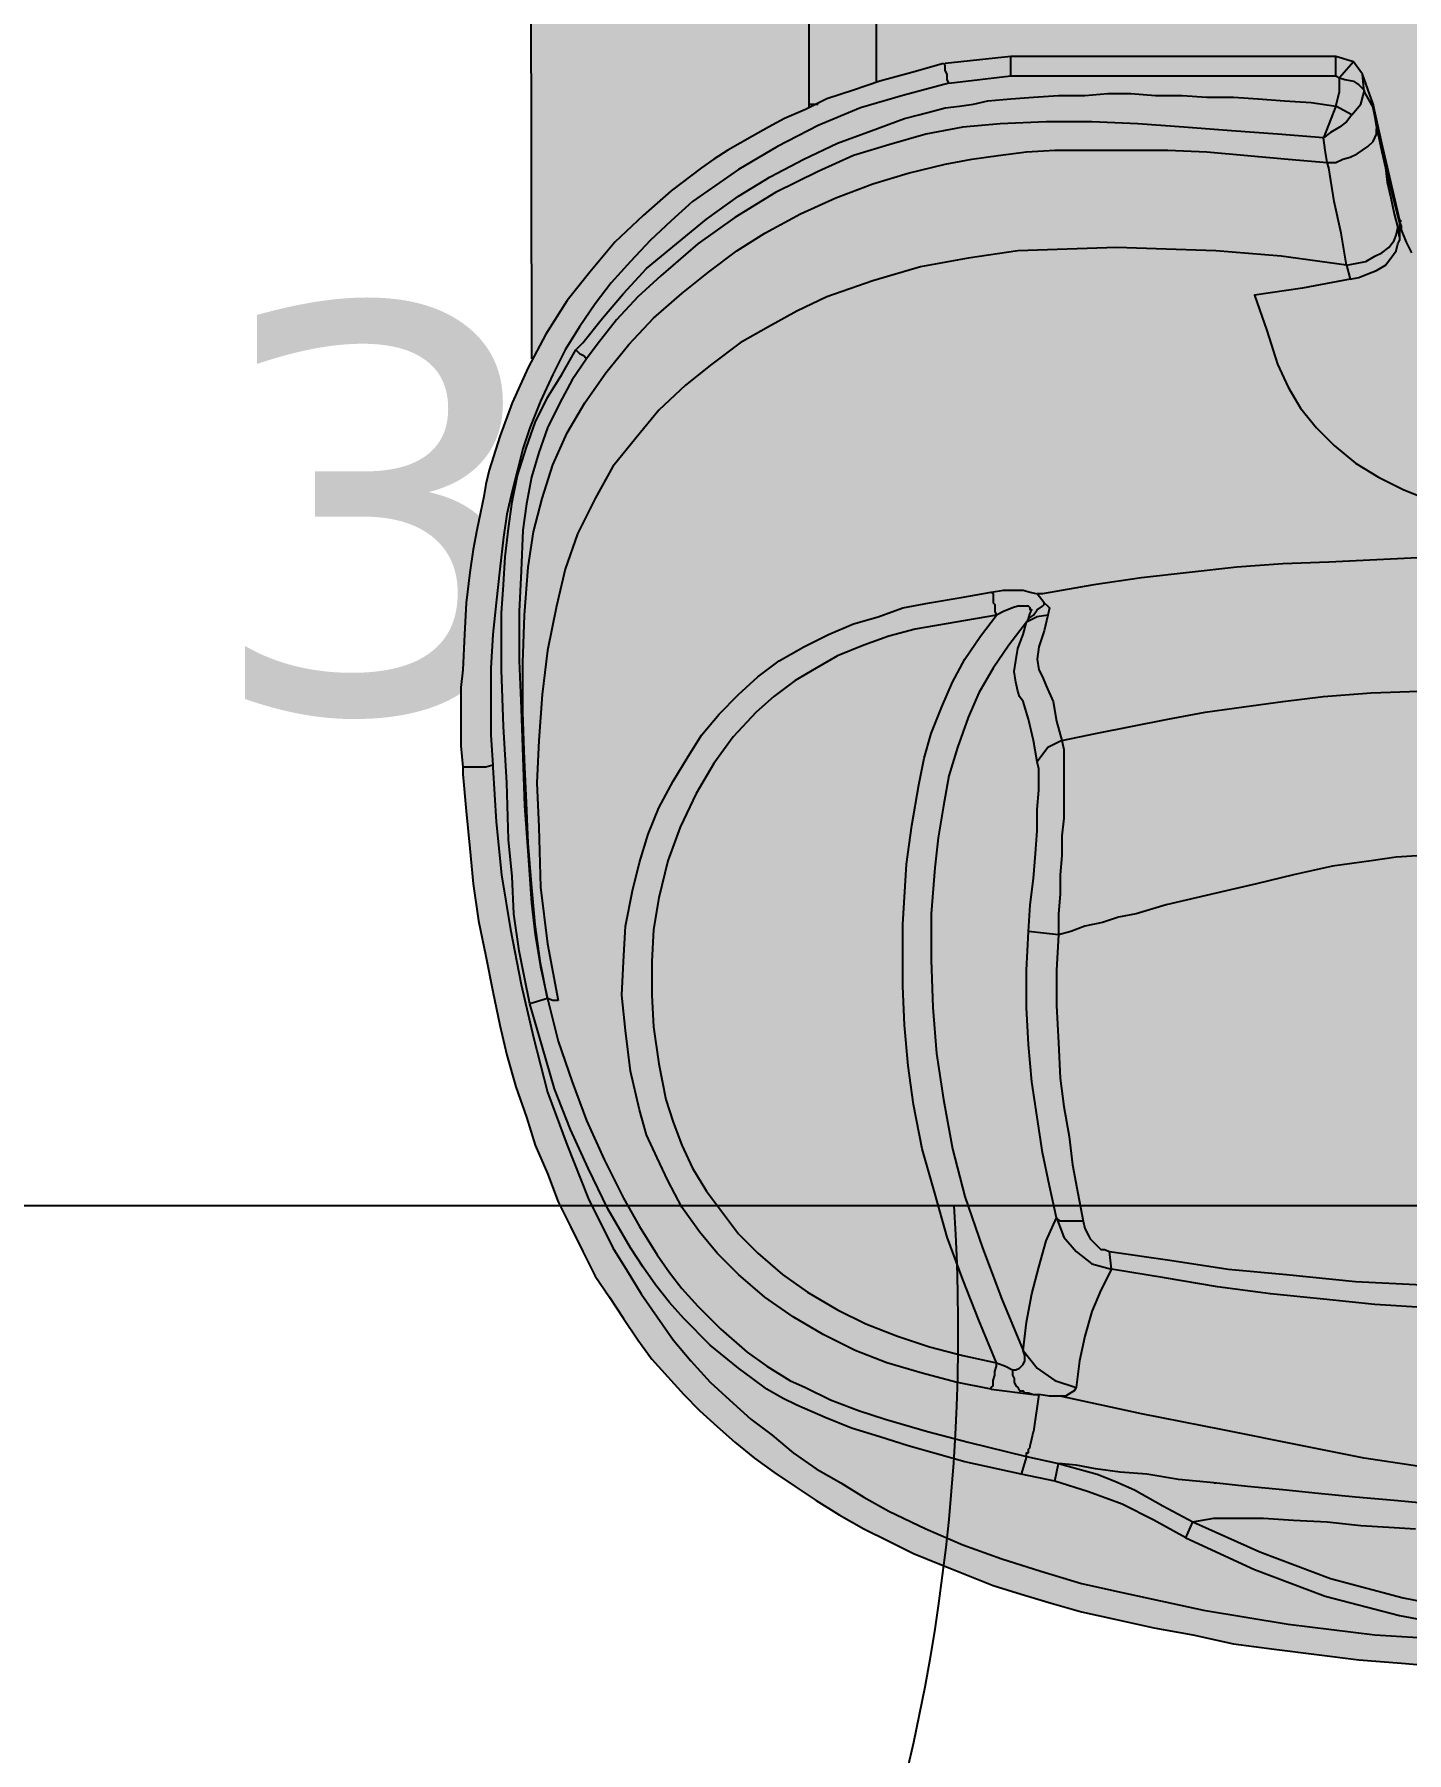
# Model space of a CAD drawing. Header units: millimetres. Extents: x 71819 to 78266, y 23672 to 38445.
# Drawn here: x 74190.2 to 74235.8, y 32641.9 to 32699 of the extents above; entities that cross this region are included whole.
import ezdxf
from ezdxf.enums import TextEntityAlignment as Align

# ---------------------------------------------------------------- set-up
doc = ezdxf.new("R2010")
doc.units = ezdxf.units.MM
doc.linetypes.add('ACAD_ISO03W100', pattern=[30, 12, -18])
doc.layers.add('Plan Archi', color=8, linetype='Continuous')
doc.layers.add('PRISES DE COURANT', color=5, linetype='Continuous')
doc.layers.add('STRUCTURE POUTRES', color=5, linetype='ACAD_ISO03W100', lineweight=20)
doc.styles.add('Verdana', font='verdana.ttf')

# ---------------------------------------------------------------- blocks, each defined once
blk = doc.blocks.new('MALETTI GREEN FIRST PLAN')
at = {"true_color": 0xffffff}
h = blk.add_hatch(color=7, dxfattribs=at)
h.dxf.hatch_style = 1
h.paths.add_polyline_path([(-0.822, 11.04), (-1.057, 12.45), (-1.292, 13.8), (-1.586, 15.151), (-1.879, 16.502), (-2.173, 17.559), (-2.466, 18.557), (-2.76, 19.497), (-3.112, 20.495), (-3.465, 21.435), (-3.817, 22.315), (-4.228, 23.138), (-4.698, 24.018), (-5.109, 24.841), (-5.579, 25.663), (-6.107, 26.426), (-6.577, 27.131), (-7.106, 27.836), (-7.634, 28.482), (-8.221, 29.128), (-8.75, 29.715), (-9.279, 30.243), (-9.866, 30.713), (-10.453, 31.242), (-11.04, 31.711), (-11.686, 32.181), (-12.391, 32.592), (-13.096, 33.003), (-13.8, 33.414), (-14.564, 33.826), (-15.386, 34.237), (-16.208, 34.589), (-17.089, 34.941), (-17.97, 35.235), (-18.909, 35.529), (-19.849, 35.822), (-20.847, 36.116), (-21.904, 36.351), (-22.961, 36.586), (-24.136, 36.82), (-25.369, 36.997), (-26.544, 37.173), (-27.777, 37.29), (-29.01, 37.408), (-30.126, 37.466), (-31.124, 37.525), (-33.003, 37.525), (-33.884, 37.466), (-34.706, 37.408), (-35.529, 37.349), (-36.762, 37.173), (-37.936, 36.997), (-38.993, 36.82), (-39.933, 36.586), (-40.755, 36.351), (-41.518, 36.057), (-42.223, 35.822), (-42.81, 35.587), (-43.339, 35.294), (-43.926, 35), (-44.513, 34.648), (-44.698, 34.53), (-34.451, 34.53), (-34.451, -35.294), (-43.476, -35.308), (-43.28, -35.411), (-42.106, -35.94), (-40.99, -36.351), (-39.874, -36.703), (-39.404, -36.82), (-38.993, -36.879), (-38.465, -36.997), (-37.878, -37.114), (-37.232, -37.232), (-36.468, -37.349), (-35.47, -37.466), (-34.413, -37.525), (-33.238, -37.584), (-32.651, -37.643), (-30.713, -37.643), (-30.008, -37.584), (-29.773, -37.584), (-28.54, -37.466), (-27.307, -37.349), (-26.133, -37.232), (-24.899, -37.055), (-23.725, -36.82), (-22.55, -36.586), (-21.435, -36.351), (-20.436, -36.116), (-19.379, -35.822), (-18.381, -35.47), (-17.441, -35.176), (-16.502, -34.765), (-15.562, -34.413), (-14.74, -34.002), (-13.918, -33.591), (-13.096, -33.18), (-12.391, -32.71), (-11.686, -32.24), (-10.982, -31.77), (-10.336, -31.3), (-9.748, -30.772), (-9.161, -30.243), (-8.633, -29.715), (-8.104, -29.128), (-7.575, -28.54), (-7.047, -27.894), (-6.577, -27.248), (-6.107, -26.544), (-5.638, -25.839), (-5.168, -25.076), (-4.698, -24.253), (-4.287, -23.431), (-3.876, -22.609), (-3.523, -21.728), (-3.171, -20.847), (-2.819, -19.966), (-2.525, -19.027), (-2.232, -18.029), (-1.938, -17.03), (-1.703, -15.914), (-1.409, -14.622), (-1.174, -13.331), (-0.881, -11.98), (-0.705, -10.629), (-0.529, -9.22), (-0.352, -7.81), (-0.235, -6.401), (-0.117, -4.992), (-0.059, -3.582), (0, -2.173), (0, -1.468), (0, 1.468), (-0.059, 2.584), (-0.059, 3.993), (-0.176, 5.403), (-0.294, 6.812), (-0.411, 8.221), (-0.587, 9.631)])
h = blk.add_hatch(color=7, dxfattribs=at)
h.dxf.hatch_style = 1
edge = h.paths.add_edge_path()
edge.add_line((-114.279, -23.901), (-114.279, 23.138))
edge.add_line((-114.279, 23.138), (-111.753, 23.138))
edge.add_line((-111.753, 23.138), (-111.753, 25.369))
edge.add_line((-111.753, 25.369), (-114.455, 25.369))
edge.add_arc((-106.826, 26.805), 7.763, 95.6038, 190.6563, ccw=False)
edge.add_line((-107.584, 34.53), (-34.451, 34.53))
edge.add_line((-34.451, 34.53), (-34.451, -35.294))
edge.add_line((-34.451, -35.294), (-106.82, -35.411))
edge.add_arc((-106.833, -27.699), 7.712, 168.7238, 270.093, ccw=False)
edge.add_line((-114.396, -26.191), (-111.695, -26.191))
edge.add_line((-111.695, -26.191), (-111.695, -23.901))
edge.add_line((-111.695, -23.901), (-114.22, -23.904))
edge.add_line((-114.22, -23.904), (-114.279, -23.901))
at = {"lineweight": 25}
for points in [[(-9.161, 17.97), (-8.633, 15.327), (-8.104, 12.802), (-7.575, 10.336), (-7.106, 7.869), (-6.812, 5.99), (-6.577, 4.111), (-6.401, 2.232), (-6.342, 0.352), (-6.401, -1.644), (-6.518, -3.641), (-6.753, -5.638), (-7.047, -7.634), (-7.458, -9.69), (-7.987, -12.332), (-8.515, -15.034), (-9.102, -17.735)], [(-4.933, -13.331), (-5.05, -12.626), (-5.05, -10.982), (-4.992, -9.983), (-4.933, -8.867), (-4.815, -7.752), (-4.757, -6.812), (-4.698, -5.931)], [(-47.097, -6.049), (-47.45, -6.225), (-47.861, -6.401), (-47.978, -6.401), (-48.154, -6.46)], [(-13.331, -16.032), (-13.918, -16.091), (-13.624, -14.094), (-13.331, -12.156), (-13.154, -10.218), (-12.919, -7.928), (-12.802, -5.696), (-12.743, -4.287), (-12.743, 0)], [(-11.862, 0), (-11.862, -1.409), (-11.921, -2.76), (-11.98, -4.169), (-12.039, -5.52), (-12.156, -7.282), (-12.332, -8.985), (-12.508, -10.747), (-12.743, -12.508), (-13.037, -14.27), (-13.331, -16.032)], [(-46.686, -8.221), (-46.216, -8.104), (-45.923, -9.69), (-45.688, -11.275), (-44.513, -10.864), (-43.398, -10.512), (-42.634, -10.159), (-41.93, -9.748), (-41.284, -9.22), (-40.696, -8.633), (-40.109, -7.928), (-39.639, -7.164), (-39.228, -6.342), (-38.876, -5.461)], [(-36.997, -5.168), (-36.82, -8.809), (-36.762, -10.336), (-36.644, -11.862), (-36.468, -13.448), (-36.292, -15.034), (-36.057, -16.619), (-35.763, -18.322), (-35.763, -18.498)], [(-30.889, -17.676), (-31.124, -16.56), (-31.359, -15.386), (-31.594, -14.153), (-31.829, -12.919), (-32.005, -11.628), (-32.181, -10.336), (-32.357, -8.985), (-32.475, -7.399), (-32.534, -5.814), (-32.534, -1.527)], [(-32.534, -1.527), (-27.307, -1.527), (-27.248, -2.701), (-27.19, -3.758), (-27.131, -4.757), (-27.072, -5.696), (-27.013, -6.577), (-26.896, -7.399), (-26.72, -8.691), (-26.426, -9.983), (-26.133, -11.216), (-25.898, -12.215), (-25.663, -13.213), (-25.428, -14.211), (-25.134, -15.21), (-25.017, -15.797), (-24.841, -16.326), (-24.723, -16.913), (-24.547, -17.383), (-24.43, -17.794)], [(-30.067, -36.586), (-30.008, -36.586), (-28.188, -36.468), (-26.426, -36.292), (-24.606, -35.998), (-22.785, -35.646), (-21.023, -35.235), (-19.203, -34.765), (-17.441, -34.119), (-15.68, -33.414), (-14.035, -32.592), (-13.272, -32.122), (-12.508, -31.653), (-11.745, -31.124), (-10.982, -30.596), (-10.277, -30.008), (-9.572, -29.362), (-8.985, -28.716), (-8.339, -28.012), (-7.81, -27.307), (-7.223, -26.602), (-6.695, -25.839), (-6.225, -25.017), (-5.755, -24.253), (-5.285, -23.431), (-4.698, -22.198), (-4.169, -20.965), (-3.7, -19.673), (-3.289, -18.381), (-2.878, -17.03), (-2.584, -15.68), (-1.997, -12.978), (-1.527, -10.159), (-1.174, -7.282), (-0.998, -4.404)], [(-30.008, -37.584), (-29.773, -37.584), (-28.54, -37.466), (-27.307, -37.349), (-26.133, -37.232), (-24.899, -37.055), (-23.725, -36.82), (-22.55, -36.586), (-21.435, -36.351), (-20.436, -36.116), (-19.379, -35.822), (-18.381, -35.47), (-17.441, -35.176), (-16.502, -34.765), (-15.562, -34.413), (-14.74, -34.002), (-13.918, -33.591), (-13.096, -33.18), (-12.391, -32.71), (-11.686, -32.24), (-10.982, -31.77), (-10.336, -31.3), (-9.748, -30.772), (-9.161, -30.243), (-8.633, -29.715), (-8.104, -29.128), (-7.575, -28.54), (-7.047, -27.894), (-6.577, -27.248), (-6.107, -26.544), (-5.638, -25.839), (-5.168, -25.076), (-4.698, -24.253), (-4.287, -23.431), (-3.876, -22.609), (-3.523, -21.728), (-3.171, -20.847), (-2.819, -19.966), (-2.525, -19.027), (-2.232, -18.029), (-1.938, -17.03), (-1.703, -15.914), (-1.409, -14.622), (-1.174, -13.331), (-0.881, -11.98), (-0.705, -10.629), (-0.529, -9.22), (-0.352, -7.81), (-0.235, -6.401), (-0.117, -4.992)], [(-4.404, -13.565), (-4.933, -13.331), (-3.935, -11.099), (-3.054, -8.75), (-2.408, -6.342), (-1.938, -3.935), (-1.703, -1.468), (-1.116, -1.468)], [(-4.404, -13.565), (-3.347, -11.275), (-2.466, -8.926), (-1.82, -6.46), (-1.351, -3.993), (-1.116, -1.468), (-0.881, -1.468)], [(-5.52, -5.344), (-5.638, -6.636), (-5.755, -7.928), (-5.872, -9.161), (-5.99, -10.336)], [(-48.213, -6.46), (-48.977, -6.636), (-50.738, -7.047), (-52.03, -7.341)], [(-48.096, -6.46), (-49.975, -6.93), (-51.913, -7.341)], [(-51.208, -7.223), (-50.973, -7.164), (-50.445, -7.047), (-49.916, -6.93), (-49.446, -6.871), (-48.918, -6.753), (-48.389, -6.636), (-47.919, -6.518)], [(-48.213, -6.46), (-48.096, -6.46)], [(-48.154, -6.46), (-48.154, -6.401)], [(-48.096, -6.46), (-47.626, -6.46), (-47.919, -6.518)], [(-46.686, -8.221), (-46.745, -7.869), (-46.804, -7.576), (-46.98, -7.282), (-47.097, -7.047), (-47.273, -6.812), (-47.508, -6.636), (-47.685, -6.577), (-47.919, -6.518)], [(-47.626, -6.46), (-47.508, -6.46)], [(-46.216, -8.104), (-46.275, -7.81), (-46.393, -7.517), (-46.51, -7.223), (-46.686, -6.93), (-46.921, -6.753), (-47.156, -6.577), (-47.391, -6.518), (-47.508, -6.46)], [(-52.03, -7.341), (-53.029, -7.693)], [(-52.441, -7.634), (-51.913, -7.341), (-51.267, -7.223), (-51.208, -7.223)], [(-52.03, -7.341), (-51.913, -7.341)], [(-50.092, -8.867), (-50.092, -8.574), (-50.21, -8.339), (-50.268, -8.104), (-50.386, -7.869), (-50.503, -7.693), (-50.621, -7.517), (-50.797, -7.341), (-50.914, -7.282), (-51.032, -7.223), (-51.208, -7.223)], [(-53.44, -7.987), (-53.616, -8.574), (-53.616, -19.379)], [(-53.029, -7.693), (-53.44, -7.987)], [(-53.44, -7.987), (-52.911, -8.456)], [(-52.441, -7.634), (-53.029, -7.693)], [(-52.911, -8.456), (-52.852, -8.28), (-52.794, -7.987), (-52.676, -7.81), (-52.5, -7.634), (-52.441, -7.634)], [(-51.678, -8.045), (-52.03, -7.752), (-52.441, -7.634)], [(-52.735, -21.435), (-52.97, -19.379), (-52.97, -8.574), (-52.911, -8.456)], [(-51.971, -8.574), (-52.441, -8.456), (-52.911, -8.456)], [(-51.678, -8.045), (-51.971, -8.574)], [(-51.678, -8.045), (-51.443, -8.221), (-51.267, -8.456), (-51.091, -8.75), (-50.914, -8.985)], [(-46.686, -8.221), (-47.743, -8.398), (-48.8, -8.633), (-49.916, -8.809), (-50.092, -8.867)], [(-46.686, -8.221), (-46.98, -10.394), (-47.156, -12.567), (-47.215, -14.211), (-47.273, -15.856), (-47.215, -17.5), (-47.156, -19.144), (-46.921, -20.789), (-46.628, -22.374), (-46.158, -23.96), (-45.629, -25.487), (-45.159, -26.485), (-44.631, -27.424), (-44.102, -28.364), (-43.398, -29.304), (-42.693, -30.185), (-41.871, -31.065), (-40.931, -31.829), (-39.992, -32.592), (-38.935, -33.18), (-37.76, -33.767), (-36.586, -34.178), (-35.352, -34.471), (-33.884, -34.765), (-32.416, -34.941), (-30.889, -35.059), (-29.48, -35.117), (-28.012, -35.059), (-26.015, -35), (-24.136, -34.765), (-22.257, -34.413)], [(-52.97, -8.574), (-53.616, -8.574)], [(-43.867, -33.826), (-44.102, -33.591), (-44.924, -32.945), (-45.747, -32.24), (-46.569, -31.477), (-47.391, -30.478), (-48.213, -29.48), (-48.977, -28.423), (-49.622, -27.366), (-50.21, -26.25), (-50.738, -25.134), (-51.149, -24.018), (-51.56, -22.903), (-51.678, -22.433), (-51.795, -21.963), (-51.913, -21.552), (-51.971, -21.082), (-52.03, -20.612), (-52.148, -20.143), (-52.206, -19.379), (-52.265, -18.616), (-52.324, -17.794), (-52.324, -16.913), (-52.383, -16.149), (-52.383, -15.386), (-52.324, -14.564), (-52.324, -13.683), (-52.265, -12.861), (-52.265, -11.98), (-52.206, -11.158), (-52.148, -10.277), (-52.089, -9.396), (-51.971, -8.574)], [(-51.971, -8.574), (-50.914, -8.985)], [(-50.914, -8.985), (-51.032, -10.512), (-51.149, -12.039), (-51.267, -13.624), (-51.384, -15.151), (-51.443, -16.678), (-51.443, -18.205), (-51.384, -19.732), (-51.267, -20.965), (-51.032, -22.198), (-50.68, -23.431), (-50.327, -24.606), (-49.799, -25.78), (-49.094, -27.19), (-48.272, -28.54), (-47.391, -29.773), (-46.334, -31.007), (-45.629, -31.77), (-44.866, -32.475), (-44.044, -33.121), (-43.574, -33.473)], [(-50.092, -8.867), (-50.503, -8.926), (-50.914, -8.985)], [(-22.315, -34.765), (-23.49, -35), (-24.782, -35.176), (-26.133, -35.294), (-27.483, -35.411), (-28.834, -35.47), (-30.243, -35.529), (-31.829, -35.587), (-33.473, -35.587), (-35.059, -35.529), (-36.644, -35.411), (-37.819, -35.235), (-38.935, -34.941), (-40.05, -34.589), (-41.107, -34.119), (-42.106, -33.532), (-43.104, -32.827), (-44.044, -32.064), (-44.924, -31.242), (-45.747, -30.302), (-46.451, -29.421), (-47.156, -28.482), (-47.743, -27.542), (-48.389, -26.367), (-48.918, -25.193), (-49.388, -23.96), (-49.74, -22.785), (-50.034, -21.552), (-50.21, -20.671), (-50.327, -19.79), (-50.445, -18.851), (-50.503, -17.911), (-50.503, -14.153), (-50.445, -12.861), (-50.327, -11.51), (-50.21, -10.159), (-50.092, -8.867)], [(-50.092, -8.867), (-50.092, -8.809)], [(-5.99, -10.336), (-6.107, -11.51), (-6.225, -12.626)], [(-6.225, -12.626), (-6.342, -13.8), (-6.518, -14.857)], [(-6.225, -12.626), (-6.225, -12.567)], [(-6.871, -17.794), (-6.695, -17.148), (-6.518, -16.502), (-6.284, -15.914), (-5.99, -15.268), (-5.461, -14.329), (-4.933, -13.331)], [(-4.404, -13.565), (-4.992, -14.622), (-5.52, -15.68), (-5.931, -16.795), (-6.284, -17.911)], [(-6.518, -14.857), (-6.577, -15.738), (-6.695, -16.56)], [(-15.034, -17.852), (-14.388, -17.617), (-13.918, -17.206), (-13.507, -16.678), (-13.331, -16.032)], [(-14.916, -16.971), (-14.681, -16.913), (-14.446, -16.795), (-14.329, -16.737), (-14.153, -16.56), (-13.977, -16.384), (-13.977, -16.267), (-13.918, -16.091)], [(-13.331, -16.032), (-12.626, -16.384), (-11.921, -16.678), (-11.099, -16.913), (-10.277, -17.089), (-9.396, -17.206)], [(-24.43, -17.794), (-23.255, -17.852), (-22.081, -17.852), (-20.847, -17.794), (-19.673, -17.735), (-18.733, -17.617), (-17.735, -17.441), (-16.795, -17.324), (-15.856, -17.148), (-14.916, -16.971)], [(-14.916, -16.971), (-14.916, -17.735), (-15.034, -17.852)], [(-6.695, -16.56), (-6.812, -17.206), (-6.871, -17.794)], [(-35.059, -18.146), (-34.53, -18.263), (-34.002, -18.44), (-33.591, -18.498), (-33.238, -18.44), (-33.003, -18.322), (-32.71, -18.205), (-32.181, -17.97), (-31.535, -17.852), (-30.889, -17.676)], [(-30.889, -17.676), (-30.596, -17.617), (-28.305, -17.617), (-27.718, -17.676), (-27.072, -17.676), (-26.426, -17.735), (-25.78, -17.735), (-25.134, -17.794), (-24.43, -17.794), (-24.547, -18.792)], [(-30.889, -17.676), (-30.654, -18.146), (-30.185, -18.498)], [(-10.629, -18.968), (-10.042, -18.498), (-9.631, -17.911), (-9.396, -17.206), (-9.279, -17.265), (-9.22, -17.383), (-9.102, -17.559), (-9.102, -17.735)], [(-35.47, -18.263), (-35.763, -18.498)], [(-35.47, -18.263), (-35.352, -18.146), (-35.294, -18.087), (-35.059, -18.146)], [(-34.941, -18.792), (-35.059, -18.616), (-35.235, -18.498), (-35.352, -18.322), (-35.411, -18.263), (-35.47, -18.263)], [(-35.059, -18.146), (-35, -18.498), (-34.824, -18.851)], [(-15.034, -17.852), (-16.091, -18.087), (-17.206, -18.322), (-18.381, -18.498), (-19.555, -18.674), (-20.789, -18.792), (-22.022, -18.851), (-23.255, -18.851), (-24.547, -18.792)], [(-10.629, -18.968), (-11.569, -18.851), (-12.508, -18.674), (-13.389, -18.44), (-14.27, -18.205), (-15.034, -17.852)], [(-9.102, -17.735), (-9.102, -18.087), (-9.161, -18.44)], [(-7.106, -18.851), (-6.871, -17.794)], [(-6.284, -17.911), (-6.871, -17.794)], [(-6.284, -17.911), (-6.518, -19.027)], [(-35.822, -20.025), (-35.881, -19.614), (-35.881, -18.968), (-35.822, -18.733), (-35.763, -18.498)], [(-34.941, -18.792), (-35.117, -18.733), (-35.235, -18.674), (-35.235, -18.733), (-35.294, -18.733), (-35.352, -18.792), (-35.352, -19.144), (-35.294, -19.32), (-35.176, -19.614), (-35.059, -19.849)], [(-34.941, -18.792), (-34.824, -18.851)], [(-30.185, -18.498), (-30.889, -18.616), (-31.594, -18.792), (-32.181, -18.968), (-32.357, -19.086), (-32.534, -19.144), (-32.827, -19.203), (-33.18, -19.262), (-33.532, -19.203), (-33.943, -19.144), (-34.413, -18.968), (-34.824, -18.851)], [(-24.547, -18.792), (-25.428, -18.733), (-26.309, -18.616), (-27.131, -18.557), (-27.894, -18.498), (-28.599, -18.498), (-29.245, -18.44), (-29.95, -18.44), (-30.185, -18.498)], [(-9.983, -19.32), (-9.807, -19.32), (-9.69, -19.262), (-9.572, -19.262), (-9.455, -19.203), (-9.396, -19.144), (-9.279, -19.086), (-9.279, -18.968), (-9.22, -18.909), (-9.22, -18.792), (-9.161, -18.616)], [(-9.337, -20.025), (-9.161, -18.616), (-9.161, -18.44), (-7.928, -18.616)], [(-7.458, -18.733), (-7.693, -18.674), (-7.928, -18.616)], [(-7.399, -18.733), (-7.458, -18.733)], [(-7.282, -18.792), (-7.341, -18.792), (-7.399, -18.733)], [(-7.223, -18.792), (-7.282, -18.792)], [(-7.164, -18.851), (-7.223, -18.851), (-7.223, -18.792)], [(-53.616, -19.379), (-53.381, -21.552)], [(-52.97, -19.379), (-53.616, -19.379)], [(-34.824, -18.851), (-34.06, -19.438), (-33.297, -19.966), (-32.475, -20.436), (-31.653, -20.789), (-30.654, -21.141), (-29.715, -21.435), (-28.716, -21.611), (-27.659, -21.787), (-26.661, -21.904), (-25.134, -22.022), (-23.607, -22.022), (-22.022, -21.963), (-20.495, -21.846), (-18.968, -21.611), (-17.324, -21.317), (-15.738, -20.906), (-14.035, -20.319), (-12.332, -19.673), (-10.629, -18.968)], [(-22.315, -34.765), (-20.906, -34.413), (-19.555, -33.943), (-18.263, -33.473), (-16.971, -32.886), (-15.68, -32.24), (-14.74, -31.711), (-13.8, -31.124), (-13.213, -30.713), (-12.685, -30.302), (-12.097, -29.773), (-11.334, -29.01), (-10.57, -28.129), (-10.101, -27.483), (-9.631, -26.72), (-9.396, -26.191), (-8.985, -25.369), (-8.633, -24.43), (-8.339, -23.549), (-7.928, -22.139), (-7.575, -20.789), (-7.106, -18.851), (-6.518, -19.027), (-6.93, -20.906), (-7.458, -22.785), (-7.752, -23.725), (-8.045, -24.664), (-8.398, -25.545), (-8.809, -26.485), (-9.044, -26.955), (-9.337, -27.483), (-9.69, -27.953), (-10.042, -28.423), (-10.805, -29.362), (-11.686, -30.243), (-12.215, -30.713), (-12.802, -31.183), (-13.389, -31.594), (-14.035, -32.005), (-15.327, -32.768), (-16.678, -33.414), (-17.97, -34.002), (-19.32, -34.53), (-20.73, -34.941), (-22.139, -35.352)], [(-9.983, -19.32), (-9.983, -19.203), (-10.042, -19.086), (-10.159, -18.968), (-10.277, -18.909), (-10.453, -18.909), (-10.629, -18.968)], [(-10.218, -19.849), (-10.101, -19.555), (-9.983, -19.32)], [(-7.106, -18.851), (-7.164, -18.851)], [(-35.822, -20.025), (-35.763, -19.966), (-35.47, -19.966), (-35.411, -19.908), (-35.176, -19.908), (-35.059, -19.849), (-34.824, -21.2), (-34.589, -22.55), (-34.354, -23.431), (-34.06, -24.253), (-33.708, -25.134), (-33.297, -25.839), (-32.886, -26.544), (-32.357, -27.248), (-31.829, -27.836), (-31.007, -28.599), (-30.126, -29.245), (-29.128, -29.832), (-28.012, -30.361), (-26.896, -30.772), (-25.663, -31.065), (-24.606, -31.242), (-23.549, -31.3), (-22.433, -31.3), (-21.376, -31.242), (-20.143, -31.065), (-18.968, -30.831), (-18.205, -30.596), (-17.441, -30.302), (-16.678, -29.95), (-15.914, -29.48), (-15.21, -28.951), (-14.505, -28.423), (-13.859, -27.777), (-13.154, -26.955), (-12.567, -26.133), (-11.98, -25.134), (-11.51, -24.195), (-11.099, -23.138), (-10.747, -22.081), (-10.453, -20.965), (-10.218, -19.849)], [(-10.218, -19.849), (-11.628, -20.436), (-12.978, -20.965), (-14.388, -21.493), (-15.856, -21.904), (-17.324, -22.315), (-18.792, -22.609), (-20.084, -22.785), (-21.435, -22.903), (-22.727, -22.961), (-24.782, -22.961), (-26.779, -22.844), (-28.07, -22.668), (-29.421, -22.433), (-30.302, -22.257), (-31.124, -22.022), (-32.005, -21.669), (-32.827, -21.317), (-33.591, -20.906), (-34.354, -20.378), (-35.059, -19.849)], [(-9.337, -20.025), (-9.396, -20.025), (-9.455, -19.966), (-9.631, -19.966), (-9.807, -19.908), (-9.924, -19.908), (-10.101, -19.849), (-10.218, -19.849)], [(-9.337, -20.025), (-9.572, -21.2), (-9.866, -22.315), (-10.218, -23.49), (-10.629, -24.547), (-11.158, -25.604), (-11.745, -26.602), (-12.391, -27.542), (-13.154, -28.423), (-13.859, -29.128), (-14.564, -29.715), (-15.386, -30.302), (-16.267, -30.772), (-17.03, -31.124), (-17.794, -31.477), (-18.616, -31.711), (-19.908, -32.005), (-21.258, -32.181), (-22.433, -32.299), (-23.549, -32.24), (-24.723, -32.181), (-25.898, -31.946), (-26.837, -31.711), (-27.777, -31.418), (-28.658, -31.065), (-29.539, -30.596), (-30.302, -30.126), (-31.065, -29.656), (-31.77, -29.069), (-32.416, -28.423), (-33.003, -27.777), (-33.532, -27.072), (-34.002, -26.25), (-34.413, -25.428), (-34.765, -24.606), (-35, -23.784), (-35.294, -22.961), (-35.47, -22.081), (-35.646, -21.023), (-35.822, -20.025)], [(-52.735, -21.435), (-52.852, -21.493), (-53.029, -21.493), (-53.146, -21.552), (-53.322, -21.552), (-53.381, -21.611)], [(-53.381, -21.611), (-53.087, -22.668), (-52.794, -23.725), (-52.5, -24.606), (-52.206, -25.487), (-51.854, -26.191), (-51.56, -26.896), (-51.267, -27.424), (-50.973, -27.953), (-50.738, -28.364), (-50.503, -28.775), (-50.21, -29.245), (-49.916, -29.656), (-49.153, -30.654), (-48.331, -31.594), (-47.45, -32.534), (-46.451, -33.356), (-45.512, -34.119), (-44.396, -34.824), (-43.28, -35.411), (-42.106, -35.94), (-40.99, -36.351), (-39.874, -36.703), (-39.404, -36.82), (-38.993, -36.879), (-38.465, -36.997), (-37.878, -37.114), (-37.232, -37.232), (-36.468, -37.349), (-35.47, -37.466), (-34.413, -37.525), (-33.238, -37.584), (-32.651, -37.643), (-30.713, -37.643), (-30.008, -37.584)], [(-52.735, -21.435), (-52.324, -22.961), (-51.913, -24.371), (-51.325, -25.78), (-50.621, -27.131), (-49.857, -28.423), (-49.329, -29.186), (-48.8, -29.95), (-48.154, -30.654), (-47.508, -31.359), (-46.804, -32.005), (-46.099, -32.651), (-45.394, -33.18), (-44.631, -33.708), (-43.867, -34.178), (-43.045, -34.589), (-42.164, -35), (-41.284, -35.352), (-40.579, -35.587), (-39.874, -35.763), (-39.169, -35.94), (-38.406, -36.116), (-37.643, -36.233), (-36.586, -36.351), (-35.47, -36.468), (-34.413, -36.586), (-33.297, -36.644), (-31.065, -36.644), (-30.067, -36.586)], [(-52.794, -23.842), (-90.847, -23.901)], [(-51.913, -26.074), (-114.396, -26.191), (-114.396, -27.836)], [(-52.03, -26.074), (-52.03, -25.78)], [(-22.315, -34.765), (-22.139, -35.352), (-23.02, -35.529), (-23.901, -35.705), (-25.134, -35.881), (-26.367, -35.94), (-27.601, -36.057), (-29.48, -36.116), (-31.359, -36.233), (-33.238, -36.292), (-35.117, -36.292), (-36.057, -36.233), (-36.997, -36.174), (-37.936, -36.057), (-38.817, -35.94), (-39.698, -35.763), (-40.638, -35.47), (-41.46, -35.176), (-42.282, -34.765), (-43.045, -34.295), (-43.867, -33.826), (-43.75, -33.708), (-43.691, -33.591), (-43.633, -33.532), (-43.574, -33.473)], [(-43.574, -33.473), (-42.869, -33.943), (-42.106, -34.354), (-41.284, -34.765), (-40.461, -35.059), (-39.639, -35.294), (-38.758, -35.47), (-37.878, -35.587), (-36.527, -35.646), (-35.176, -35.705), (-33.532, -35.705), (-31.946, -35.646), (-28.716, -35.529), (-27.072, -35.411), (-25.487, -35.294), (-24.43, -35.176), (-23.372, -35), (-22.315, -34.765)], [(-22.257, -34.413), (-22.257, -34.589), (-22.315, -34.765)], [(-22.315, -34.765), (-22.315, -34.706)], [(-106.82, -35.411), (-43.574, -35.294)], [(-30.067, -36.586), (-30.008, -36.82), (-30.008, -37.584)]]:
    blk.add_lwpolyline(points, dxfattribs=at)
blk = doc.blocks.new('ETIQ ECL')
at = {"color": 6, "linetype": 'ByBlock'}
blk.add_lwpolyline([(-28.092, 19.8), (28.092, 19.8), (28.092, -19.8), (-28.092, -19.8)], close=True, dxfattribs=at)
at = {"layer": 'STRUCTURE POUTRES', "color": 6, "linetype": 'ByBlock'}
blk.add_lwpolyline([(-28.092, -6.6), (28.092, -6.6), (28.092, -19.8), (-28.092, -19.8)], close=True, dxfattribs=at)
at = {"layer": 'STRUCTURE POUTRES', "color": 6, "linetype": 'ByBlock', "style": 'Verdana'}
for tag, p in [('CIRCUIT', (0.326, 10.993)), ('CABLE', (-0.49, -2.078)), ('SECTION', (0.374, -14.321))]:
    blk.add_attdef(tag, text='', height=4.5, dxfattribs=at).set_placement(p, align=Align.CENTER)

msp = doc.modelspace()

# ---------------------------------------------------------------- linework, layer by layer
at = {"layer": 'PRISES DE COURANT', "color": 6}
msp.add_arc((74156.986, 32655.923), 63.941, 256.08563, 3.73026, dxfattribs=at)

# ---------------------------------------------------------------- block references
at = {"layer": 'Plan Archi', "linetype": 'Continuous', "rotation": 270}
msp.add_blockref('MALETTI GREEN FIRST PLAN', (74242.049, 32644.656), dxfattribs=at)
at = {"layer": 'PRISES DE COURANT', "color": 6, "linetype": 'ByBlock'}
ref = msp.add_blockref('ETIQ ECL', (74220.792, 32719.483), dxfattribs=dict(at, xscale=3, yscale=3, zscale=3))
ref.add_attrib('SECTION', '3x2.5', dxfattribs={"layer": 'STRUCTURE POUTRES', "color": 6, "linetype": 'ByBlock', "height": 13.5, "style": 'Verdana'}).set_placement((74221.913, 32676.521), align=Align.CENTER)

doc.saveas('drawing.dxf')
